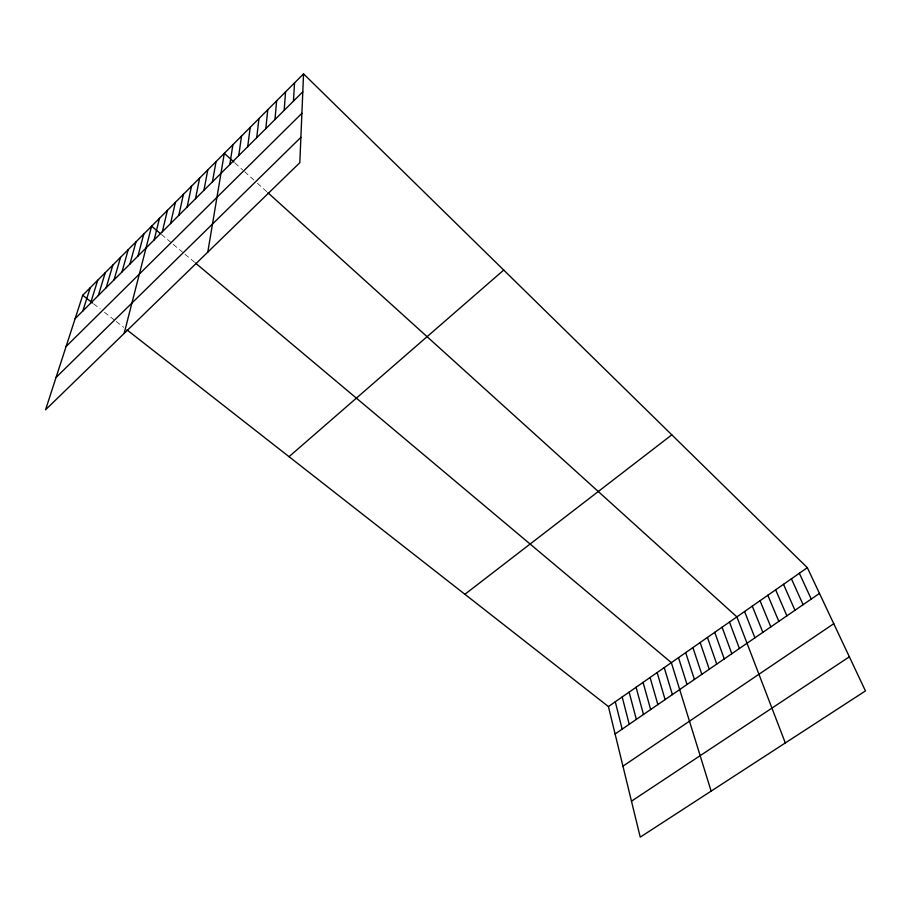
<?xml version="1.0" encoding="UTF-8"?>
<svg xmlns="http://www.w3.org/2000/svg" width="911" height="911" viewBox="0 0 911 911"><rect width="100%" height="100%" fill="white"/><g stroke="black" fill="none" stroke-linecap="round" stroke-linejoin="round"><path stroke-width="0.68" stroke-dasharray="4.55 3.42" d="M93.651 303.818L100.164 308.909M104.48 312.291L115.207 320.672M116.266 321.515L123.714 327.334M161.406 234.423L171.12 242.577M173.261 244.376L183.92 253.326M184.979 254.215L194.476 262.186M235.004 162.978L242.713 169.947M244.626 171.678L256.378 182.302M257.426 183.248L266.843 191.766"/><path stroke-width="1.37" d="M303.557 73.859L299.821 162.682L45.55 409.813L82.719 295.266L303.557 73.859L807.34 567.69L865.45 690.925L640.239 837.141L608.423 706.572L126.88 329.816M293.467 101.11L294.526 82.924M284.186 110.345L285.542 91.92M274.974 119.523L276.625 100.859M265.818 128.645L267.766 109.741M256.731 137.709L258.963 118.567M247.701 146.705L250.218 127.335M238.728 155.644L241.529 136.046M229.823 164.515L232.897 144.701M207.799 252.108L224.311 153.31L234.036 162.101M212.434 181.847L216.044 161.6M203.939 190.308L207.81 169.845M195.512 198.7L199.634 178.044M187.131 207.048L191.515 186.197M178.807 215.349L183.43 194.294M170.539 223.594L175.402 202.344M162.317 231.781L167.43 210.339M154.141 239.923L159.493 218.287M124.147 333.415L151.613 226.201L160.325 233.512M137.948 256.059L143.779 234.059M129.931 264.053L135.99 241.859M121.96 271.99L128.235 249.625M114.034 279.882L120.537 257.346M106.166 287.739L112.884 265.021M98.331 295.528L105.277 272.651M90.553 303.283L97.716 280.235M82.821 310.993L90.2 287.774M75.135 318.645L302.805 91.806M66.082 346.522L301.894 113.317M56.061 377.439L300.881 137.345M289.038 456.684L503.715 270.066M464.906 594.279L671.817 434.843M608.423 706.572L807.34 567.69M615.107 733.993L819.467 593.425M622.942 766.162L833.759 623.705M631.482 801.179L849.359 656.808M82.719 295.266L92.569 302.964M195.523 263.074L671.35 662.639L711.127 791.112M267.891 192.711L736.885 616.872L785.316 742.955M799.357 573.258L811.257 599.074M791.42 578.804L803.092 604.688M783.517 584.315L794.961 610.279M775.648 589.816L786.876 615.847M767.825 595.282L778.825 621.382M760.036 600.713L770.82 626.893M752.281 606.122L762.849 632.371M744.572 611.52L754.912 637.825M729.472 622.054L739.402 648.495M722.093 627.212L731.806 653.722M714.736 632.336L724.256 658.915M707.426 637.449L716.741 664.085M700.149 642.528L709.259 669.232M692.895 647.596L701.812 674.356M685.676 652.629L694.41 679.447M678.501 657.651L687.031 684.525M664.233 667.615L672.375 694.603M657.15 672.557L665.11 699.602M650.09 677.488L657.867 704.59M643.075 682.385L650.659 709.544M636.083 687.27L643.485 714.475M629.125 692.121L636.345 719.394M622.19 696.961L629.228 724.279M615.289 701.777L622.156 729.153"/></g></svg>
